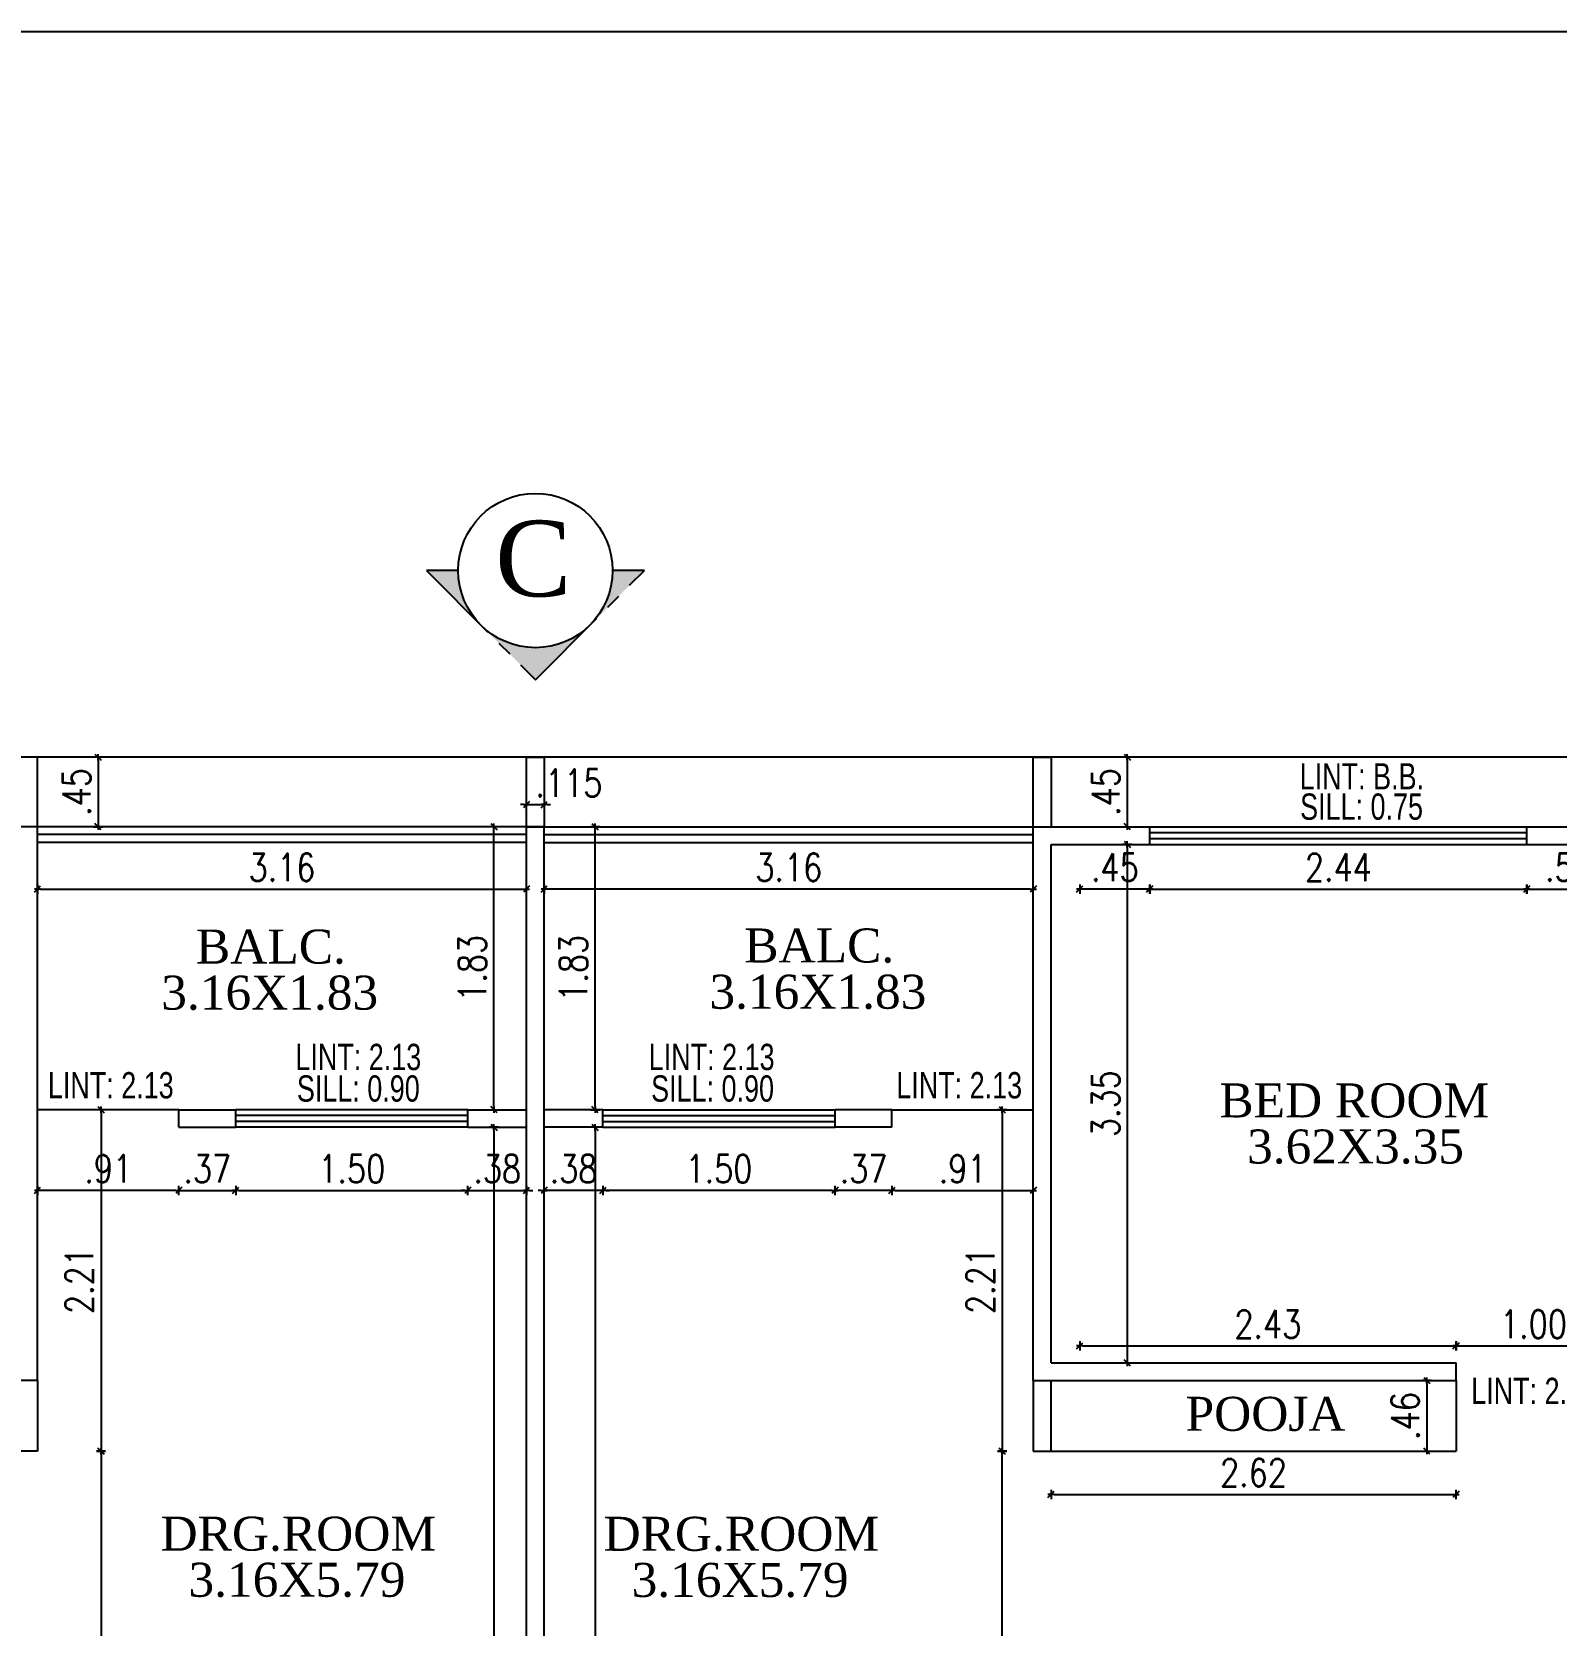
# Model space of a CAD drawing. Header units: inches. Extents: x 14235 to 14499, y 0 to 2549.
# Drawn here: x 14481.99 to 14491.84, y 2374.31 to 2384.62 of the extents above; entities that cross this region are included whole.
import ezdxf
from ezdxf.enums import TextEntityAlignment as Align

# ---------------------------------------------------------------- set-up
doc = ezdxf.new("R2010")
doc.units = ezdxf.units.IN
doc.header["$LTSCALE"] = 0.25
doc.header["$MEASUREMENT"] = 0
doc.header["$PDMODE"] = 35
doc.linetypes.add('CENTER2', pattern=[1.125, 0.75, -0.125, 0.125, -0.125])
doc.linetypes.add('HIDDEN', pattern=[0.375, 0.25, -0.125])
for name, color, linetype in [('edge back', 34, 'Continuous'), ('edges', 1, 'Continuous'), ('SECLINE', 7, 'HIDDEN'), ('steel', 251, 'Continuous'), ('text-large', 7, 'Continuous'), ('wall', 7, 'Continuous'), ('windows', 106, 'Continuous'), ('WORK TEX', 6, 'Continuous'), ('WORKING DIM', 7, 'Continuous')]:
    doc.layers.add(name, color=color, linetype=linetype)
doc.styles.add('ARIAL', font='TIMES_0.TTF')
doc.styles.add('ARL', font='swisscl_0.ttf')
doc.styles.add('romans', font='romans.shx', dxfattribs={"width": 0.8})
doc.dimstyles.new('121', dxfattribs={"dimscale": 0.1, "dimtxt": 1.8, "dimasz": 0.2, "dimexe": 0.03125, "dimexo": 0.25, "dimgap": 0.5, "dimtad": 1, "dimzin": 4, "dimdsep": 46, "dimtxsty": 'romans', "dimblk1": 'MINITICK', "dimblk2": 'MINITICK', "dimsah": 1, "dimcen": 1, "dimse1": 1, "dimse2": 1, "dimclrd": 252, "dimclre": 256, "dimclrt": 7, "dimadec": 3, "dimazin": 0, "dimtfac": 0.8, "dimtix": 1, "dimtmove": 2, "dimatfit": 3, "dimfxl": 0, "dimtolj": 1, "dimtzin": 3, "dimarcsym": 0})

# ---------------------------------------------------------------- blocks, each defined once
blk = doc.blocks.new('MINITICK')
at = {"color": 7}
for p, q in [((1, 1), (-1, -1)), ((-1, 0), (1, 0)), ((0, -1.5), (0, 1.5))]:
    blk.add_line(p, q, dxfattribs=at)
blk = doc.blocks.new('*D1825')
at = {"layer": 'Defpoints', "color": 0, "transparency": 16777216}
for p in [(14482.022, 2379.18), (14485.185, 2379.18), (14485.185, 2379.072)]:
    blk.add_point(p, dxfattribs=at)
at = {"layer": 'WORKING DIM', "color": 252, "lineweight": -2, "transparency": 16777216}
blk.add_line((14482.042, 2379.072), (14485.165, 2379.072), dxfattribs=at)
at = {"layer": 'WORKING DIM', "color": 252, "lineweight": -2, "transparency": 16777216, "xscale": 0.02, "yscale": 0.02, "zscale": 0.02, "rotation": 180}
blk.add_blockref('MINITICK', (14482.022, 2379.072), dxfattribs=at)
at = {"layer": 'WORKING DIM', "color": 252, "lineweight": -2, "transparency": 16777216, "xscale": 0.02, "yscale": 0.02, "zscale": 0.02}
blk.add_blockref('MINITICK', (14485.185, 2379.072), dxfattribs=at)
at = {"layer": 'WORKING DIM', "color": 7, "transparency": 16777216, "insert": (14483.603, 2379.212), "char_height": 0.18, "attachment_point": 5, "style": 'romans'}
blk.add_mtext('\\A1;3.16', dxfattribs=at)
blk = doc.blocks.new('*D1826')
at = {"layer": 'Defpoints', "color": 0, "transparency": 16777216}
for p in [(14484.316, 2379.475), (14484.974, 2379.475), (14484.316, 2377.645)]:
    blk.add_point(p, dxfattribs=at)
at = {"layer": 'WORKING DIM', "color": 252, "lineweight": -2, "transparency": 16777216}
blk.add_line((14484.974, 2377.665), (14484.974, 2379.455), dxfattribs=at)
at = {"layer": 'WORKING DIM', "color": 252, "lineweight": -2, "transparency": 16777216, "xscale": 0.02, "yscale": 0.02, "zscale": 0.02}
for p, rotation in [((14484.974, 2379.475), 90), ((14484.974, 2377.645), 270)]:
    blk.add_blockref('MINITICK', p, dxfattribs=dict(at, rotation=rotation))
at = {"layer": 'WORKING DIM', "color": 7, "transparency": 16777216, "insert": (14484.834, 2378.56), "char_height": 0.18, "attachment_point": 5, "rotation": 90, "style": 'romans'}
blk.add_mtext('\\A1;1.83', dxfattribs=at)
blk = doc.blocks.new('*D1827')
at = {"layer": 'Defpoints', "color": 0, "transparency": 16777216}
for p in [(14482.022, 2377.531), (14482.936, 2377.531), (14482.022, 2377.123)]:
    blk.add_point(p, dxfattribs=at)
at = {"layer": 'WORKING DIM', "color": 252, "lineweight": -2, "transparency": 16777216}
blk.add_line((14482.916, 2377.123), (14482.042, 2377.123), dxfattribs=at)
at = {"layer": 'WORKING DIM', "color": 252, "lineweight": -2, "transparency": 16777216, "xscale": 0.02, "yscale": 0.02, "zscale": 0.02, "rotation": 180}
blk.add_blockref('MINITICK', (14482.022, 2377.123), dxfattribs=at)
at = {"layer": 'WORKING DIM', "color": 252, "lineweight": -2, "transparency": 16777216, "xscale": 0.02, "yscale": 0.02, "zscale": 0.02}
blk.add_blockref('MINITICK', (14482.936, 2377.123), dxfattribs=at)
at = {"layer": 'WORKING DIM', "color": 7, "transparency": 16777216, "insert": (14482.479, 2377.263), "char_height": 0.18, "attachment_point": 5, "style": 'romans'}
blk.add_mtext('\\A1;.91', dxfattribs=at)
blk = doc.blocks.new('*D1828')
at = {"layer": 'Defpoints', "color": 0, "transparency": 16777216}
for p in [(14482.936, 2377.588), (14483.304, 2377.569), (14483.304, 2377.123)]:
    blk.add_point(p, dxfattribs=at)
at = {"layer": 'WORKING DIM', "color": 252, "lineweight": -2, "transparency": 16777216}
for p, q in [((14482.916, 2377.123), (14482.896, 2377.123)), ((14482.936, 2377.123), (14483.304, 2377.123)), ((14483.324, 2377.123), (14483.344, 2377.123))]:
    blk.add_line(p, q, dxfattribs=at)
at = {"layer": 'WORKING DIM', "color": 252, "lineweight": -2, "transparency": 16777216, "xscale": 0.02, "yscale": 0.02, "zscale": 0.02}
blk.add_blockref('MINITICK', (14482.936, 2377.123), dxfattribs=at)
at = {"layer": 'WORKING DIM', "color": 252, "lineweight": -2, "transparency": 16777216, "xscale": 0.02, "yscale": 0.02, "zscale": 0.02, "rotation": 180}
blk.add_blockref('MINITICK', (14483.304, 2377.123), dxfattribs=at)
at = {"layer": 'WORKING DIM', "color": 7, "transparency": 16777216, "insert": (14483.12, 2377.263), "char_height": 0.18, "attachment_point": 5, "style": 'romans'}
blk.add_mtext('\\A1;.37', dxfattribs=at)
blk = doc.blocks.new('*D1829')
at = {"layer": 'Defpoints', "color": 0, "transparency": 16777216}
for p in [(14483.304, 2377.569), (14484.805, 2377.531), (14484.805, 2377.123)]:
    blk.add_point(p, dxfattribs=at)
at = {"layer": 'WORKING DIM', "color": 252, "lineweight": -2, "transparency": 16777216}
blk.add_line((14483.324, 2377.123), (14484.785, 2377.123), dxfattribs=at)
at = {"layer": 'WORKING DIM', "color": 252, "lineweight": -2, "transparency": 16777216, "xscale": 0.02, "yscale": 0.02, "zscale": 0.02, "rotation": 180}
blk.add_blockref('MINITICK', (14483.304, 2377.123), dxfattribs=at)
at = {"layer": 'WORKING DIM', "color": 252, "lineweight": -2, "transparency": 16777216, "xscale": 0.02, "yscale": 0.02, "zscale": 0.02}
blk.add_blockref('MINITICK', (14484.805, 2377.123), dxfattribs=at)
at = {"layer": 'WORKING DIM', "color": 7, "transparency": 16777216, "insert": (14484.055, 2377.263), "char_height": 0.18, "attachment_point": 5, "style": 'romans'}
blk.add_mtext('\\A1;1.50', dxfattribs=at)
blk = doc.blocks.new('*D1586')
at = {"layer": 'Defpoints', "color": 0, "transparency": 16777216}
for p in [(14484.805, 2377.531), (14485.185, 2377.531), (14485.185, 2377.123)]:
    blk.add_point(p, dxfattribs=at)
at = {"layer": 'WORKING DIM', "color": 252, "lineweight": -2, "transparency": 16777216}
for p, q in [((14484.785, 2377.123), (14484.765, 2377.123)), ((14484.805, 2377.123), (14485.185, 2377.123)), ((14485.205, 2377.123), (14485.225, 2377.123))]:
    blk.add_line(p, q, dxfattribs=at)
at = {"layer": 'WORKING DIM', "color": 252, "lineweight": -2, "transparency": 16777216, "xscale": 0.02, "yscale": 0.02, "zscale": 0.02}
blk.add_blockref('MINITICK', (14484.805, 2377.123), dxfattribs=at)
at = {"layer": 'WORKING DIM', "color": 252, "lineweight": -2, "transparency": 16777216, "xscale": 0.02, "yscale": 0.02, "zscale": 0.02, "rotation": 180}
blk.add_blockref('MINITICK', (14485.185, 2377.123), dxfattribs=at)
at = {"layer": 'WORKING DIM', "color": 7, "transparency": 16777216, "insert": (14484.995, 2377.263), "char_height": 0.18, "attachment_point": 5, "style": 'romans'}
blk.add_mtext('\\A1;.38', dxfattribs=at)
blk = doc.blocks.new('*D1855')
at = {"layer": 'Defpoints', "color": 0, "transparency": 16777216}
for p in [(14482.022, 2375.436), (14482.022, 2372.188), (14482.433, 2372.188)]:
    blk.add_point(p, dxfattribs=at)
at = {"layer": 'WORKING DIM', "color": 252, "lineweight": -2, "transparency": 16777216}
blk.add_line((14482.433, 2375.416), (14482.433, 2372.208), dxfattribs=at)
at = {"layer": 'WORKING DIM', "color": 252, "lineweight": -2, "transparency": 16777216, "xscale": 0.02, "yscale": 0.02, "zscale": 0.02}
for p, rotation in [((14482.433, 2375.436), 90), ((14482.433, 2372.188), 270)]:
    blk.add_blockref('MINITICK', p, dxfattribs=dict(at, rotation=rotation))
at = {"layer": 'WORKING DIM', "color": 7, "transparency": 16777216, "insert": (14482.293, 2373.812), "char_height": 0.18, "attachment_point": 5, "rotation": 90, "style": 'romans'}
blk.add_mtext('\\A1;3.25', dxfattribs=at)
blk = doc.blocks.new('*D1856')
at = {"layer": 'Defpoints', "color": 0, "transparency": 16777216}
for p in [(14482.254, 2377.645), (14482.022, 2375.436), (14482.433, 2375.436)]:
    blk.add_point(p, dxfattribs=at)
at = {"layer": 'WORKING DIM', "color": 252, "lineweight": -2, "transparency": 16777216}
blk.add_line((14482.433, 2377.625), (14482.433, 2375.456), dxfattribs=at)
at = {"layer": 'WORKING DIM', "color": 252, "lineweight": -2, "transparency": 16777216, "xscale": 0.02, "yscale": 0.02, "zscale": 0.02}
for p, rotation in [((14482.433, 2377.645), 90), ((14482.433, 2375.436), 270)]:
    blk.add_blockref('MINITICK', p, dxfattribs=dict(at, rotation=rotation))
at = {"layer": 'WORKING DIM', "color": 7, "transparency": 16777216, "insert": (14482.293, 2376.54), "char_height": 0.18, "attachment_point": 5, "rotation": 90, "style": 'romans'}
blk.add_mtext('\\A1;2.21', dxfattribs=at)
blk = doc.blocks.new('*D1587')
at = {"layer": 'Defpoints', "color": 0, "transparency": 16777216}
for p in [(14485.299, 2379.18), (14488.462, 2379.18), (14485.299, 2379.072)]:
    blk.add_point(p, dxfattribs=at)
at = {"layer": 'WORKING DIM', "color": 252, "lineweight": -2, "transparency": 16777216}
blk.add_line((14488.442, 2379.072), (14485.319, 2379.072), dxfattribs=at)
at = {"layer": 'WORKING DIM', "color": 252, "lineweight": -2, "transparency": 16777216, "xscale": 0.02, "yscale": 0.02, "zscale": 0.02, "rotation": 180}
blk.add_blockref('MINITICK', (14485.299, 2379.072), dxfattribs=at)
at = {"layer": 'WORKING DIM', "color": 252, "lineweight": -2, "transparency": 16777216, "xscale": 0.02, "yscale": 0.02, "zscale": 0.02}
blk.add_blockref('MINITICK', (14488.462, 2379.072), dxfattribs=at)
at = {"layer": 'WORKING DIM', "color": 7, "transparency": 16777216, "insert": (14486.881, 2379.212), "char_height": 0.18, "attachment_point": 5, "style": 'romans'}
blk.add_mtext('\\A1;3.16', dxfattribs=at)
blk = doc.blocks.new('*D1588')
at = {"layer": 'Defpoints', "color": 0, "transparency": 16777216}
for p in [(14485.628, 2379.475), (14486.016, 2379.475), (14486.168, 2377.645)]:
    blk.add_point(p, dxfattribs=at)
at = {"layer": 'WORKING DIM', "color": 252, "lineweight": -2, "transparency": 16777216}
blk.add_line((14485.628, 2377.665), (14485.628, 2379.455), dxfattribs=at)
at = {"layer": 'WORKING DIM', "color": 252, "lineweight": -2, "transparency": 16777216, "xscale": 0.02, "yscale": 0.02, "zscale": 0.02}
for p, rotation in [((14485.628, 2379.475), 90), ((14485.628, 2377.645), 270)]:
    blk.add_blockref('MINITICK', p, dxfattribs=dict(at, rotation=rotation))
at = {"layer": 'WORKING DIM', "color": 7, "transparency": 16777216, "insert": (14485.488, 2378.56), "char_height": 0.18, "attachment_point": 5, "rotation": 90, "style": 'romans'}
blk.add_mtext('\\A1;1.83', dxfattribs=at)
blk = doc.blocks.new('*D1866')
at = {"layer": 'Defpoints', "color": 0, "transparency": 16777216}
for p in [(14487.548, 2377.531), (14488.462, 2377.531), (14488.462, 2377.123)]:
    blk.add_point(p, dxfattribs=at)
at = {"layer": 'WORKING DIM', "color": 252, "lineweight": -2, "transparency": 16777216}
blk.add_line((14487.568, 2377.123), (14488.442, 2377.123), dxfattribs=at)
at = {"layer": 'WORKING DIM', "color": 252, "lineweight": -2, "transparency": 16777216, "xscale": 0.02, "yscale": 0.02, "zscale": 0.02, "rotation": 180}
blk.add_blockref('MINITICK', (14487.548, 2377.123), dxfattribs=at)
at = {"layer": 'WORKING DIM', "color": 252, "lineweight": -2, "transparency": 16777216, "xscale": 0.02, "yscale": 0.02, "zscale": 0.02}
blk.add_blockref('MINITICK', (14488.462, 2377.123), dxfattribs=at)
at = {"layer": 'WORKING DIM', "color": 7, "transparency": 16777216, "insert": (14488.005, 2377.263), "char_height": 0.18, "attachment_point": 5, "style": 'romans'}
blk.add_mtext('\\A1;.91', dxfattribs=at)
blk = doc.blocks.new('*D1867')
at = {"layer": 'Defpoints', "color": 0, "transparency": 16777216}
for p in [(14487.18, 2377.569), (14487.548, 2377.588), (14487.18, 2377.123)]:
    blk.add_point(p, dxfattribs=at)
at = {"layer": 'WORKING DIM', "color": 252, "lineweight": -2, "transparency": 16777216}
for p, q in [((14487.16, 2377.123), (14487.14, 2377.123)), ((14487.548, 2377.123), (14487.18, 2377.123)), ((14487.568, 2377.123), (14487.588, 2377.123))]:
    blk.add_line(p, q, dxfattribs=at)
at = {"layer": 'WORKING DIM', "color": 252, "lineweight": -2, "transparency": 16777216, "xscale": 0.02, "yscale": 0.02, "zscale": 0.02}
blk.add_blockref('MINITICK', (14487.18, 2377.123), dxfattribs=at)
at = {"layer": 'WORKING DIM', "color": 252, "lineweight": -2, "transparency": 16777216, "xscale": 0.02, "yscale": 0.02, "zscale": 0.02, "rotation": 180}
blk.add_blockref('MINITICK', (14487.548, 2377.123), dxfattribs=at)
at = {"layer": 'WORKING DIM', "color": 7, "transparency": 16777216, "insert": (14487.364, 2377.263), "char_height": 0.18, "attachment_point": 5, "style": 'romans'}
blk.add_mtext('\\A1;.37', dxfattribs=at)
blk = doc.blocks.new('*D1589')
at = {"layer": 'Defpoints', "color": 0, "transparency": 16777216}
for p in [(14487.18, 2377.569), (14485.679, 2377.531), (14485.679, 2377.123)]:
    blk.add_point(p, dxfattribs=at)
at = {"layer": 'WORKING DIM', "color": 252, "lineweight": -2, "transparency": 16777216}
blk.add_line((14487.16, 2377.123), (14485.699, 2377.123), dxfattribs=at)
at = {"layer": 'WORKING DIM', "color": 252, "lineweight": -2, "transparency": 16777216, "xscale": 0.02, "yscale": 0.02, "zscale": 0.02, "rotation": 180}
blk.add_blockref('MINITICK', (14485.679, 2377.123), dxfattribs=at)
at = {"layer": 'WORKING DIM', "color": 252, "lineweight": -2, "transparency": 16777216, "xscale": 0.02, "yscale": 0.02, "zscale": 0.02}
blk.add_blockref('MINITICK', (14487.18, 2377.123), dxfattribs=at)
at = {"layer": 'WORKING DIM', "color": 7, "transparency": 16777216, "insert": (14486.429, 2377.263), "char_height": 0.18, "attachment_point": 5, "style": 'romans'}
blk.add_mtext('\\A1;1.50', dxfattribs=at)
blk = doc.blocks.new('*D1590')
at = {"layer": 'Defpoints', "color": 0, "transparency": 16777216}
for p in [(14485.299, 2377.531), (14485.679, 2377.531), (14485.299, 2377.123)]:
    blk.add_point(p, dxfattribs=at)
at = {"layer": 'WORKING DIM', "color": 252, "lineweight": -2, "transparency": 16777216}
for p, q in [((14485.279, 2377.123), (14485.259, 2377.123)), ((14485.679, 2377.123), (14485.299, 2377.123)), ((14485.699, 2377.123), (14485.719, 2377.123))]:
    blk.add_line(p, q, dxfattribs=at)
at = {"layer": 'WORKING DIM', "color": 252, "lineweight": -2, "transparency": 16777216, "xscale": 0.02, "yscale": 0.02, "zscale": 0.02}
blk.add_blockref('MINITICK', (14485.299, 2377.123), dxfattribs=at)
at = {"layer": 'WORKING DIM', "color": 252, "lineweight": -2, "transparency": 16777216, "xscale": 0.02, "yscale": 0.02, "zscale": 0.02, "rotation": 180}
blk.add_blockref('MINITICK', (14485.679, 2377.123), dxfattribs=at)
at = {"layer": 'WORKING DIM', "color": 7, "transparency": 16777216, "insert": (14485.489, 2377.263), "char_height": 0.18, "attachment_point": 5, "style": 'romans'}
blk.add_mtext('\\A1;.38', dxfattribs=at)
blk = doc.blocks.new('*D1868')
at = {"layer": 'Defpoints', "color": 0, "transparency": 16777216}
for p in [(14484.506, 2377.531), (14484.651, 2370.138), (14484.974, 2370.138)]:
    blk.add_point(p, dxfattribs=at)
at = {"layer": 'WORKING DIM', "color": 252, "lineweight": -2, "transparency": 16777216}
blk.add_line((14484.974, 2377.511), (14484.974, 2370.158), dxfattribs=at)
at = {"layer": 'WORKING DIM', "color": 252, "lineweight": -2, "transparency": 16777216, "xscale": 0.02, "yscale": 0.02, "zscale": 0.02}
for p, rotation in [((14484.974, 2377.531), 90), ((14484.974, 2370.138), 270)]:
    blk.add_blockref('MINITICK', p, dxfattribs=dict(at, rotation=rotation))
at = {"layer": 'WORKING DIM', "color": 7, "transparency": 16777216, "insert": (14484.834, 2373.835), "char_height": 0.18, "attachment_point": 5, "rotation": 90, "style": 'romans'}
blk.add_mtext('\\A1;7.39', dxfattribs=at)
blk = doc.blocks.new('*D1594')
at = {"layer": 'Defpoints', "color": 0, "transparency": 16777216}
for p in [(14485.826, 2377.531), (14485.628, 2370.138), (14485.833, 2370.138)]:
    blk.add_point(p, dxfattribs=at)
at = {"layer": 'WORKING DIM', "color": 252, "lineweight": -2, "transparency": 16777216}
blk.add_line((14485.628, 2377.511), (14485.628, 2370.158), dxfattribs=at)
at = {"layer": 'WORKING DIM', "color": 252, "lineweight": -2, "transparency": 16777216, "xscale": 0.02, "yscale": 0.02, "zscale": 0.02}
for p, rotation in [((14485.628, 2377.531), 90), ((14485.628, 2370.138), 270)]:
    blk.add_blockref('MINITICK', p, dxfattribs=dict(at, rotation=rotation))
at = {"layer": 'WORKING DIM', "color": 7, "transparency": 16777216, "insert": (14485.488, 2373.835), "char_height": 0.18, "attachment_point": 5, "rotation": 90, "style": 'romans'}
blk.add_mtext('\\A1;7.39', dxfattribs=at)
blk = doc.blocks.new('*D1871')
at = {"layer": 'Defpoints', "color": 0, "transparency": 16777216}
for p in [(14488.261, 2375.436), (14488.577, 2375.436), (14488.577, 2372.188)]:
    blk.add_point(p, dxfattribs=at)
at = {"layer": 'WORKING DIM', "color": 252, "lineweight": -2, "transparency": 16777216}
blk.add_line((14488.261, 2372.208), (14488.261, 2375.416), dxfattribs=at)
at = {"layer": 'WORKING DIM', "color": 252, "lineweight": -2, "transparency": 16777216, "xscale": 0.02, "yscale": 0.02, "zscale": 0.02}
for p, rotation in [((14488.261, 2375.436), 90), ((14488.261, 2372.188), 270)]:
    blk.add_blockref('MINITICK', p, dxfattribs=dict(at, rotation=rotation))
at = {"layer": 'WORKING DIM', "color": 7, "transparency": 16777216, "insert": (14488.121, 2373.812), "char_height": 0.18, "attachment_point": 5, "rotation": 90, "style": 'romans'}
blk.add_mtext('\\A1;3.25', dxfattribs=at)
blk = doc.blocks.new('*D1872')
at = {"layer": 'Defpoints', "color": 0, "transparency": 16777216}
for p in [(14488.462, 2377.645), (14488.261, 2375.436), (14488.462, 2375.436)]:
    blk.add_point(p, dxfattribs=at)
at = {"layer": 'WORKING DIM', "color": 252, "lineweight": -2, "transparency": 16777216}
blk.add_line((14488.261, 2377.625), (14488.261, 2375.456), dxfattribs=at)
at = {"layer": 'WORKING DIM', "color": 252, "lineweight": -2, "transparency": 16777216, "xscale": 0.02, "yscale": 0.02, "zscale": 0.02}
for p, rotation in [((14488.261, 2377.645), 90), ((14488.261, 2375.436), 270)]:
    blk.add_blockref('MINITICK', p, dxfattribs=dict(at, rotation=rotation))
at = {"layer": 'WORKING DIM', "color": 7, "transparency": 16777216, "insert": (14488.121, 2376.54), "char_height": 0.18, "attachment_point": 5, "rotation": 90, "style": 'romans'}
blk.add_mtext('\\A1;2.21', dxfattribs=at)
blk = doc.blocks.new('*D1873')
at = {"layer": 'Defpoints', "color": 0, "transparency": 16777216}
for p in [(14488.762, 2379.361), (14489.215, 2379.361), (14488.762, 2379.072)]:
    blk.add_point(p, dxfattribs=at)
at = {"layer": 'WORKING DIM', "color": 252, "lineweight": -2, "transparency": 16777216}
blk.add_line((14489.195, 2379.072), (14488.782, 2379.072), dxfattribs=at)
at = {"layer": 'WORKING DIM', "color": 252, "lineweight": -2, "transparency": 16777216, "xscale": 0.02, "yscale": 0.02, "zscale": 0.02, "rotation": 180}
blk.add_blockref('MINITICK', (14488.762, 2379.072), dxfattribs=at)
at = {"layer": 'WORKING DIM', "color": 252, "lineweight": -2, "transparency": 16777216, "xscale": 0.02, "yscale": 0.02, "zscale": 0.02}
blk.add_blockref('MINITICK', (14489.215, 2379.072), dxfattribs=at)
at = {"layer": 'WORKING DIM', "color": 7, "transparency": 16777216, "insert": (14488.989, 2379.212), "char_height": 0.18, "attachment_point": 5, "style": 'romans'}
blk.add_mtext('\\A1;.45', dxfattribs=at)
blk = doc.blocks.new('*D1874')
at = {"layer": 'Defpoints', "color": 0, "transparency": 16777216}
for p in [(14489.215, 2379.399), (14491.654, 2379.399), (14491.654, 2379.072)]:
    blk.add_point(p, dxfattribs=at)
at = {"layer": 'WORKING DIM', "color": 252, "lineweight": -2, "transparency": 16777216}
blk.add_line((14489.235, 2379.072), (14491.634, 2379.072), dxfattribs=at)
at = {"layer": 'WORKING DIM', "color": 252, "lineweight": -2, "transparency": 16777216, "xscale": 0.02, "yscale": 0.02, "zscale": 0.02, "rotation": 180}
blk.add_blockref('MINITICK', (14489.215, 2379.072), dxfattribs=at)
at = {"layer": 'WORKING DIM', "color": 252, "lineweight": -2, "transparency": 16777216, "xscale": 0.02, "yscale": 0.02, "zscale": 0.02}
blk.add_blockref('MINITICK', (14491.654, 2379.072), dxfattribs=at)
at = {"layer": 'WORKING DIM', "color": 7, "transparency": 16777216, "insert": (14490.435, 2379.212), "char_height": 0.18, "attachment_point": 5, "style": 'romans'}
blk.add_mtext('\\A1;2.44', dxfattribs=at)
blk = doc.blocks.new('*D1875')
at = {"layer": 'Defpoints', "color": 0, "transparency": 16777216}
for p in [(14491.654, 2379.361), (14492.197, 2379.361), (14492.197, 2379.072)]:
    blk.add_point(p, dxfattribs=at)
at = {"layer": 'WORKING DIM', "color": 252, "lineweight": -2, "transparency": 16777216}
blk.add_line((14491.674, 2379.072), (14492.177, 2379.072), dxfattribs=at)
at = {"layer": 'WORKING DIM', "color": 252, "lineweight": -2, "transparency": 16777216, "xscale": 0.02, "yscale": 0.02, "zscale": 0.02, "rotation": 180}
blk.add_blockref('MINITICK', (14491.654, 2379.072), dxfattribs=at)
at = {"layer": 'WORKING DIM', "color": 252, "lineweight": -2, "transparency": 16777216, "xscale": 0.02, "yscale": 0.02, "zscale": 0.02}
blk.add_blockref('MINITICK', (14492.197, 2379.072), dxfattribs=at)
at = {"layer": 'WORKING DIM', "color": 7, "transparency": 16777216, "insert": (14491.926, 2379.212), "char_height": 0.18, "attachment_point": 5, "style": 'romans'}
blk.add_mtext('\\A1;.54', dxfattribs=at)
blk = doc.blocks.new('*D1876')
at = {"layer": 'Defpoints', "color": 0, "transparency": 16777216}
for p in [(14488.846, 2379.361), (14488.846, 2376.007), (14489.07, 2376.007)]:
    blk.add_point(p, dxfattribs=at)
at = {"layer": 'WORKING DIM', "color": 252, "lineweight": -2, "transparency": 16777216}
blk.add_line((14489.07, 2379.341), (14489.07, 2376.027), dxfattribs=at)
at = {"layer": 'WORKING DIM', "color": 252, "lineweight": -2, "transparency": 16777216, "xscale": 0.02, "yscale": 0.02, "zscale": 0.02}
for p, rotation in [((14489.07, 2379.361), 90), ((14489.07, 2376.007), 270)]:
    blk.add_blockref('MINITICK', p, dxfattribs=dict(at, rotation=rotation))
at = {"layer": 'WORKING DIM', "color": 7, "transparency": 16777216, "insert": (14488.93, 2377.684), "char_height": 0.18, "attachment_point": 5, "rotation": 90, "style": 'romans'}
blk.add_mtext('\\A1;3.35', dxfattribs=at)
blk = doc.blocks.new('*D1877')
at = {"layer": 'Defpoints', "color": 0, "transparency": 16777216}
for p in [(14491.196, 2376.118), (14488.762, 2376.007), (14491.196, 2376.007)]:
    blk.add_point(p, dxfattribs=at)
at = {"layer": 'WORKING DIM', "color": 252, "lineweight": -2, "transparency": 16777216}
blk.add_line((14488.782, 2376.118), (14491.176, 2376.118), dxfattribs=at)
at = {"layer": 'WORKING DIM', "color": 252, "lineweight": -2, "transparency": 16777216, "xscale": 0.02, "yscale": 0.02, "zscale": 0.02, "rotation": 180}
blk.add_blockref('MINITICK', (14488.762, 2376.118), dxfattribs=at)
at = {"layer": 'WORKING DIM', "color": 252, "lineweight": -2, "transparency": 16777216, "xscale": 0.02, "yscale": 0.02, "zscale": 0.02}
blk.add_blockref('MINITICK', (14491.196, 2376.118), dxfattribs=at)
at = {"layer": 'WORKING DIM', "color": 7, "transparency": 16777216, "insert": (14489.979, 2376.258), "char_height": 0.18, "attachment_point": 5, "style": 'romans'}
blk.add_mtext('\\A1;2.43', dxfattribs=at)
blk = doc.blocks.new('*D1878')
at = {"layer": 'Defpoints', "color": 0, "transparency": 16777216}
for p in [(14492.197, 2376.118), (14491.196, 2375.893), (14492.197, 2375.893)]:
    blk.add_point(p, dxfattribs=at)
at = {"layer": 'WORKING DIM', "color": 252, "lineweight": -2, "transparency": 16777216}
blk.add_line((14491.216, 2376.118), (14492.177, 2376.118), dxfattribs=at)
at = {"layer": 'WORKING DIM', "color": 252, "lineweight": -2, "transparency": 16777216, "xscale": 0.02, "yscale": 0.02, "zscale": 0.02, "rotation": 180}
blk.add_blockref('MINITICK', (14491.196, 2376.118), dxfattribs=at)
at = {"layer": 'WORKING DIM', "color": 252, "lineweight": -2, "transparency": 16777216, "xscale": 0.02, "yscale": 0.02, "zscale": 0.02}
blk.add_blockref('MINITICK', (14492.197, 2376.118), dxfattribs=at)
at = {"layer": 'WORKING DIM', "color": 7, "transparency": 16777216, "insert": (14491.697, 2376.258), "char_height": 0.18, "attachment_point": 5, "style": 'romans'}
blk.add_mtext('\\A1;1.00', dxfattribs=at)
blk = doc.blocks.new('*D1879')
at = {"layer": 'Defpoints', "color": 0, "transparency": 16777216}
for p in [(14491.196, 2375.893), (14491.007, 2375.436), (14491.196, 2375.436)]:
    blk.add_point(p, dxfattribs=at)
at = {"layer": 'WORKING DIM', "color": 252, "lineweight": -2, "transparency": 16777216}
blk.add_line((14491.007, 2375.873), (14491.007, 2375.456), dxfattribs=at)
at = {"layer": 'WORKING DIM', "color": 252, "lineweight": -2, "transparency": 16777216, "xscale": 0.02, "yscale": 0.02, "zscale": 0.02}
for p, rotation in [((14491.007, 2375.893), 90), ((14491.007, 2375.436), 270)]:
    blk.add_blockref('MINITICK', p, dxfattribs=dict(at, rotation=rotation))
at = {"layer": 'WORKING DIM', "color": 7, "transparency": 16777216, "insert": (14490.867, 2375.664), "char_height": 0.18, "attachment_point": 5, "rotation": 90, "style": 'romans'}
blk.add_mtext('\\A1;.46', dxfattribs=at)
blk = doc.blocks.new('*D1880')
at = {"layer": 'Defpoints', "color": 0, "transparency": 16777216}
for p in [(14488.577, 2375.436), (14491.196, 2375.436), (14491.196, 2375.157)]:
    blk.add_point(p, dxfattribs=at)
at = {"layer": 'WORKING DIM', "color": 252, "lineweight": -2, "transparency": 16777216}
blk.add_line((14488.597, 2375.157), (14491.176, 2375.157), dxfattribs=at)
at = {"layer": 'WORKING DIM', "color": 252, "lineweight": -2, "transparency": 16777216, "xscale": 0.02, "yscale": 0.02, "zscale": 0.02, "rotation": 180}
blk.add_blockref('MINITICK', (14488.577, 2375.157), dxfattribs=at)
at = {"layer": 'WORKING DIM', "color": 252, "lineweight": -2, "transparency": 16777216, "xscale": 0.02, "yscale": 0.02, "zscale": 0.02}
blk.add_blockref('MINITICK', (14491.196, 2375.157), dxfattribs=at)
at = {"layer": 'WORKING DIM', "color": 7, "transparency": 16777216, "insert": (14489.886, 2375.297), "char_height": 0.18, "attachment_point": 5, "style": 'romans'}
blk.add_mtext('\\A1;2.62', dxfattribs=at)
blk = doc.blocks.new('*D1985')
at = {"layer": 'Defpoints', "color": 0, "transparency": 16777216}
for p in [(14488.577, 2379.925), (14488.577, 2379.475), (14489.07, 2379.475)]:
    blk.add_point(p, dxfattribs=at)
at = {"layer": 'WORKING DIM', "color": 252, "lineweight": -2, "transparency": 16777216}
blk.add_line((14489.07, 2379.905), (14489.07, 2379.495), dxfattribs=at)
at = {"layer": 'WORKING DIM', "color": 252, "lineweight": -2, "transparency": 16777216, "xscale": 0.02, "yscale": 0.02, "zscale": 0.02}
for p, rotation in [((14489.07, 2379.925), 90), ((14489.07, 2379.475), 270)]:
    blk.add_blockref('MINITICK', p, dxfattribs=dict(at, rotation=rotation))
at = {"layer": 'WORKING DIM', "color": 7, "transparency": 16777216, "insert": (14488.93, 2379.7), "char_height": 0.18, "attachment_point": 5, "rotation": 90, "style": 'romans'}
blk.add_mtext('\\A1;.45', dxfattribs=at)
blk = doc.blocks.new('*D1650')
at = {"layer": 'Defpoints', "color": 0, "transparency": 16777216}
for p in [(14482.085, 2379.925), (14482.085, 2379.475), (14482.414, 2379.475)]:
    blk.add_point(p, dxfattribs=at)
at = {"layer": 'WORKING DIM', "color": 252, "lineweight": -2, "transparency": 16777216}
blk.add_line((14482.414, 2379.905), (14482.414, 2379.495), dxfattribs=at)
at = {"layer": 'WORKING DIM', "color": 252, "lineweight": -2, "transparency": 16777216, "xscale": 0.02, "yscale": 0.02, "zscale": 0.02}
for p, rotation in [((14482.414, 2379.925), 90), ((14482.414, 2379.475), 270)]:
    blk.add_blockref('MINITICK', p, dxfattribs=dict(at, rotation=rotation))
at = {"layer": 'WORKING DIM', "color": 7, "transparency": 16777216, "insert": (14482.274, 2379.7), "char_height": 0.18, "attachment_point": 5, "rotation": 90, "style": 'romans'}
blk.add_mtext('\\A1;.45', dxfattribs=at)
blk = doc.blocks.new('*D1668')
at = {"layer": 'Defpoints', "color": 0, "transparency": 16777216}
for p in [(14485.299, 2379.618), (14485.185, 2379.594), (14485.299, 2379.594)]:
    blk.add_point(p, dxfattribs=at)
at = {"layer": 'WORKING DIM', "color": 252, "lineweight": -2, "transparency": 16777216}
for p, q in [((14485.165, 2379.618), (14485.145, 2379.618)), ((14485.185, 2379.618), (14485.299, 2379.618)), ((14485.319, 2379.618), (14485.339, 2379.618))]:
    blk.add_line(p, q, dxfattribs=at)
at = {"layer": 'WORKING DIM', "color": 252, "lineweight": -2, "transparency": 16777216, "xscale": 0.02, "yscale": 0.02, "zscale": 0.02}
blk.add_blockref('MINITICK', (14485.185, 2379.618), dxfattribs=at)
at = {"layer": 'WORKING DIM', "color": 252, "lineweight": -2, "transparency": 16777216, "xscale": 0.02, "yscale": 0.02, "zscale": 0.02, "rotation": 180}
blk.add_blockref('MINITICK', (14485.299, 2379.618), dxfattribs=at)
at = {"layer": 'WORKING DIM', "color": 7, "transparency": 16777216, "insert": (14485.459, 2379.758), "char_height": 0.18, "attachment_point": 5, "style": 'romans'}
blk.add_mtext('\\A1;.115', dxfattribs=at)

msp = doc.modelspace()

# ---------------------------------------------------------------- hatches: boundary and pattern name
at = {"layer": 'SECLINE'}
h = msp.add_hatch(color=254, dxfattribs=at)
h.paths.add_polyline_path([(14484.537, 2381.132), (14484.889, 2380.779, -0.198912), (14484.743, 2381.132)])
h.paths.add_polyline_path([(14484.889, 2380.779), (14485.242, 2380.426), (14485.595, 2380.779, -0.198912), (14485.242, 2380.633, -0.198912)])
h.paths.add_polyline_path([(14485.741, 2381.132, -0.198912), (14485.595, 2380.779), (14485.947, 2381.132)])

# ---------------------------------------------------------------- linework, layer by layer
at = {"layer": 'edge back'}
for p in [(14491.196, 2375.893), (14488.577, 2375.436)]:
    msp.add_line(p, (14491.196, 2375.436), dxfattribs=at)
at = {"layer": 'edges', "ltscale": 0.4}
for p, q in [((14496.16, 2379.925), (14474.324, 2379.925)), ((14482.022, 2379.925), (14481.907, 2379.925)), ((14482.022, 2379.475), (14482.022, 2379.925))]:
    msp.add_line(p, q, dxfattribs=at)
for points in [[(14485.185, 2379.475), (14485.185, 2379.925), (14485.299, 2379.925), (14485.299, 2379.475)], [(14488.462, 2379.475), (14488.462, 2379.925), (14488.577, 2379.925), (14488.577, 2379.475)]]:
    msp.add_lwpolyline(points, dxfattribs=at)
at = {"layer": 'SECLINE', "linetype": 'CENTER2', "ltscale": 3}
msp.add_lwpolyline([(14484.743, 2381.132), (14484.537, 2381.132), (14485.242, 2380.426), (14485.947, 2381.132), (14485.741, 2381.132)], dxfattribs=at)
at = {"layer": 'SECLINE', "linetype": 'Continuous', "ltscale": 3}
msp.add_circle((14485.242, 2381.132), 0.499, dxfattribs=at)
at = {"layer": 'steel'}
for p, q in [((14485.185, 2379.475), (14482.022, 2379.475)), ((14485.185, 2379.424), (14482.022, 2379.424)), ((14485.299, 2379.475), (14488.462, 2379.475)), ((14485.299, 2379.424), (14488.462, 2379.424)), ((14485.185, 2379.374), (14482.022, 2379.374)), ((14485.299, 2379.374), (14488.462, 2379.374))]:
    msp.add_line(p, q, dxfattribs=at)
at = {"layer": 'wall'}
for p, q in [((14482.022, 2379.475), (14481.269, 2379.475)), ((14482.022, 2375.893), (14482.022, 2379.475)), ((14485.185, 2370.138), (14485.185, 2379.475)), ((14485.299, 2379.475), (14485.185, 2379.475)), ((14485.185, 2379.475), (14485.299, 2379.475)), ((14485.299, 2370.138), (14485.299, 2379.475)), ((14488.462, 2375.893), (14488.462, 2379.475)), ((14488.462, 2379.475), (14489.215, 2379.475)), ((14489.215, 2379.361), (14489.215, 2379.475)), ((14491.654, 2379.361), (14491.654, 2379.475)), ((14491.654, 2379.475), (14492.969, 2379.475)), ((14488.577, 2376.007), (14488.577, 2379.361)), ((14488.577, 2379.361), (14489.215, 2379.361)), ((14491.654, 2379.361), (14492.197, 2379.361)), ((14482.936, 2377.645), (14482.022, 2377.645)), ((14482.936, 2377.531), (14482.936, 2377.645)), ((14482.936, 2377.645), (14483.304, 2377.645)), ((14483.304, 2377.531), (14483.304, 2377.645)), ((14484.805, 2377.531), (14484.805, 2377.645)), ((14484.805, 2377.645), (14485.185, 2377.645)), ((14485.679, 2377.645), (14485.299, 2377.645)), ((14485.679, 2377.531), (14485.679, 2377.645)), ((14487.18, 2377.531), (14487.18, 2377.645)), ((14487.548, 2377.645), (14487.18, 2377.645)), ((14487.548, 2377.531), (14487.548, 2377.645)), ((14487.548, 2377.645), (14488.462, 2377.645)), ((14482.936, 2377.531), (14483.304, 2377.531)), ((14484.805, 2377.531), (14485.185, 2377.531)), ((14485.679, 2377.531), (14485.299, 2377.531)), ((14487.548, 2377.531), (14487.18, 2377.531)), ((14488.577, 2376.007), (14491.196, 2376.007)), ((14491.196, 2375.893), (14491.196, 2376.007)), ((14482.022, 2375.893), (14479.288, 2375.893)), ((14482.022, 2375.893), (14482.022, 2375.436)), ((14488.462, 2375.893), (14488.462, 2375.436)), ((14488.462, 2375.893), (14491.196, 2375.893)), ((14488.577, 2375.436), (14488.577, 2375.893)), ((14482.022, 2375.436), (14481.907, 2375.436)), ((14488.462, 2375.436), (14488.577, 2375.436))]:
    msp.add_line(p, q, dxfattribs=at)
msp.add_lwpolyline([(14498.866, 2384.616), (14470.148, 2384.616), (14470.148, 2344.004), (14498.866, 2344.004)], close=True, dxfattribs=at)
at = {"layer": 'windows'}
for p, q in [((14489.215, 2379.475), (14491.654, 2379.475)), ((14489.215, 2379.437), (14491.654, 2379.437)), ((14489.215, 2379.399), (14491.654, 2379.399)), ((14489.215, 2379.361), (14491.654, 2379.361)), ((14484.805, 2377.645), (14483.304, 2377.645)), ((14484.805, 2377.607), (14483.304, 2377.607)), ((14484.805, 2377.569), (14483.304, 2377.569)), ((14485.679, 2377.645), (14487.18, 2377.645)), ((14485.679, 2377.607), (14487.18, 2377.607)), ((14485.679, 2377.569), (14487.18, 2377.569)), ((14484.805, 2377.531), (14483.304, 2377.531)), ((14485.679, 2377.531), (14487.18, 2377.531))]:
    msp.add_line(p, q, dxfattribs=at)

# ---------------------------------------------------------------- texts
at = {"layer": 'SECLINE', "color": 7, "style": 'ARIAL'}
msp.add_text('C', height=0.49, rotation=0.0009, dxfattribs=at).set_placement((14484.982, 2380.965))
at = {"layer": 'text-large', "style": 'ARIAL'}
for s, p in [('BALC.', (14483.532, 2378.7)), ('BALC.', (14487.078, 2378.707)), ('3.16X1.83', (14483.524, 2378.402)), ('3.16X1.83', (14487.069, 2378.408)), ('BED ROOM', (14490.538, 2377.705)), ('3.62X3.35', (14490.546, 2377.407)), ('POOJA', (14489.964, 2375.678)), ('DRG.ROOM', (14483.709, 2374.903)), ('DRG.ROOM', (14486.574, 2374.902)), ('3.16X5.79', (14483.7, 2374.605)), ('3.16X5.79', (14486.566, 2374.604))]:
    msp.add_text(s, height=0.22, dxfattribs=at).set_placement(p, align=Align.MIDDLE_CENTER)
at = {"layer": 'WORK TEX', "style": 'ARL'}
for s, p in [('LINT: B.B.', (14490.587, 2379.801)), ('SILL: 0.75', (14490.585, 2379.605)), ('LINT: 2.13', (14484.097, 2377.986)), ('LINT: 2.13', (14486.382, 2377.986)), ('LINT: 2.13', (14482.496, 2377.803)), ('SILL: 0.90', (14484.097, 2377.782)), ('SILL: 0.90', (14486.388, 2377.782)), ('LINT: 2.13', (14487.983, 2377.803)), ('LINT: 2.13', (14491.701, 2375.826))]:
    msp.add_text(s, height=0.17, dxfattribs=at).set_placement(p, align=Align.MIDDLE_CENTER)

# ---------------------------------------------------------------- dimensions: what is measured, and where the dimension line sits
at = {"layer": 'WORKING DIM'}
for base, p1, p2, angle, picture, middle in [((14482.414, 2379.475), (14482.085, 2379.925), (14482.085, 2379.475), 90, '*D1650', (14482.274, 2379.7)), ((14489.07, 2379.475), (14488.577, 2379.925), (14488.577, 2379.475), 90, '*D1985', (14488.93, 2379.7)), ((14484.974, 2379.475), (14484.316, 2377.645), (14484.316, 2379.475), 90, '*D1826', (14484.834, 2378.56)), ((14485.628, 2379.475), (14486.168, 2377.645), (14486.016, 2379.475), 90, '*D1588', (14485.488, 2378.56)), ((14485.299, 2379.072), (14488.462, 2379.18), (14485.299, 2379.18), 180, '*D1587', (14486.881, 2379.212)), ((14489.07, 2376.007), (14488.846, 2379.361), (14488.846, 2376.007), 90, '*D1876', (14488.93, 2377.684)), ((14482.433, 2375.436), (14482.254, 2377.645), (14482.022, 2375.436), 90, '*D1856', (14482.293, 2376.54)), ((14488.261, 2375.436), (14488.462, 2377.645), (14488.462, 2375.436), 90, '*D1872', (14488.121, 2376.54)), ((14485.679, 2377.123), (14487.18, 2377.569), (14485.679, 2377.531), 180, '*D1589', (14486.429, 2377.263)), ((14487.18, 2377.123), (14487.548, 2377.588), (14487.18, 2377.569), 180, '*D1867', (14487.364, 2377.263)), ((14484.974, 2370.138), (14484.506, 2377.531), (14484.651, 2370.138), 90, '*D1868', (14484.834, 2373.835)), ((14485.299, 2377.123), (14485.679, 2377.531), (14485.299, 2377.531), 180, '*D1590', (14485.489, 2377.263)), ((14485.628, 2370.138), (14485.826, 2377.531), (14485.833, 2370.138), 90, '*D1594', (14485.488, 2373.835)), ((14488.462, 2377.123), (14487.548, 2377.531), (14488.462, 2377.531), 180, '*D1866', (14488.005, 2377.263)), ((14491.007, 2375.436), (14491.196, 2375.893), (14491.196, 2375.436), 90, '*D1879', (14490.867, 2375.664)), ((14482.433, 2372.188), (14482.022, 2375.436), (14482.022, 2372.188), 90, '*D1855', (14482.293, 2373.812)), ((14488.261, 2375.436), (14488.577, 2372.188), (14488.577, 2375.436), 90, '*D1871', (14488.121, 2373.812))]:
    dim = msp.add_linear_dim(base=base, p1=p1, p2=p2, angle=angle, dimstyle='121', override={"dimfxl": 0.18, "dimfxlon": 1}, dxfattribs=at)
    dim.commit()
    dim.dimension.update_dxf_attribs({"geometry": picture, "text_midpoint": middle})
dim = msp.add_linear_dim(base=(14485.299, 2379.618), p1=(14485.185, 2379.594), p2=(14485.299, 2379.594), text='.115', dimstyle='121', override={"dimfxl": 0.18, "dimfxlon": 1}, dxfattribs=at)
dim.commit()
dim.dimension.update_dxf_attribs({"geometry": '*D1668', "text_midpoint": (14485.459, 2379.758), "dimtype": 160})
for base, p1, p2, picture, middle in [((14485.185, 2379.072), (14482.022, 2379.18), (14485.185, 2379.18), '*D1825', (14483.603, 2379.212)), ((14488.762, 2379.072), (14489.215, 2379.361), (14488.762, 2379.361), '*D1873', (14488.989, 2379.212)), ((14491.654, 2379.072), (14489.215, 2379.399), (14491.654, 2379.399), '*D1874', (14490.435, 2379.212)), ((14492.197, 2379.072), (14491.654, 2379.361), (14492.197, 2379.361), '*D1875', (14491.926, 2379.212)), ((14483.304, 2377.123), (14482.936, 2377.588), (14483.304, 2377.569), '*D1828', (14483.12, 2377.263)), ((14484.805, 2377.123), (14483.304, 2377.569), (14484.805, 2377.531), '*D1829', (14484.055, 2377.263)), ((14482.022, 2377.123), (14482.936, 2377.531), (14482.022, 2377.531), '*D1827', (14482.479, 2377.263)), ((14485.185, 2377.123), (14484.805, 2377.531), (14485.185, 2377.531), '*D1586', (14484.995, 2377.263)), ((14491.196, 2376.118), (14488.762, 2376.007), (14491.196, 2376.007), '*D1877', (14489.979, 2376.258)), ((14492.197, 2376.118), (14491.196, 2375.893), (14492.197, 2375.893), '*D1878', (14491.697, 2376.258)), ((14491.196, 2375.157), (14488.577, 2375.436), (14491.196, 2375.436), '*D1880', (14489.886, 2375.297))]:
    dim = msp.add_linear_dim(base=base, p1=p1, p2=p2, dimstyle='121', override={"dimfxl": 0.18, "dimfxlon": 1}, dxfattribs=at)
    dim.commit()
    dim.dimension.update_dxf_attribs({"geometry": picture, "text_midpoint": middle})

doc.saveas('drawing.dxf')
